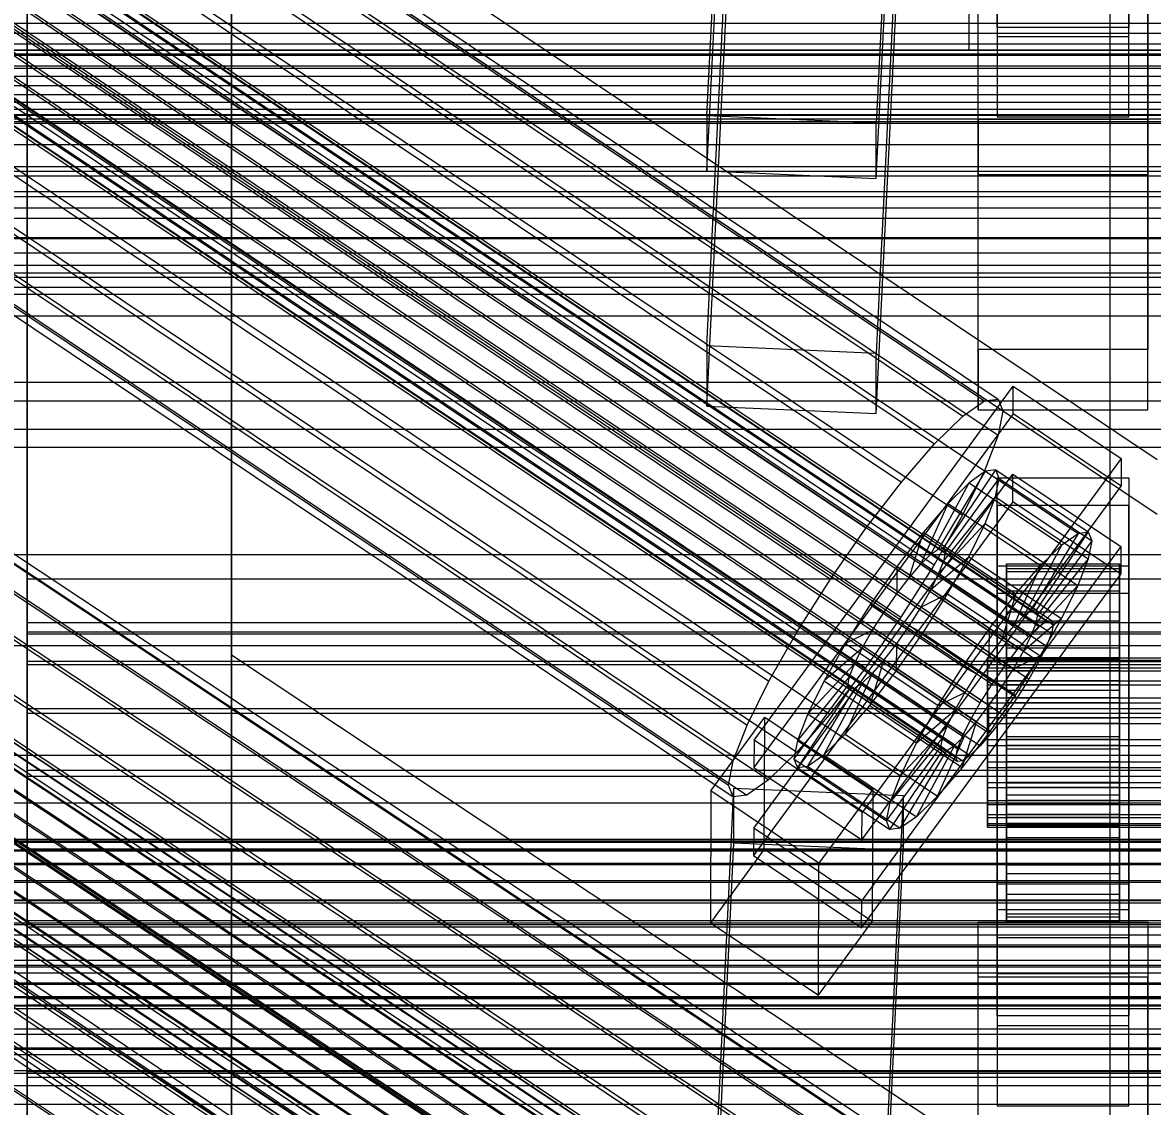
# Model space of a CAD drawing. Header units: millimetres. Extents: x -191664 to 191490, y -197311 to 10263.
# Drawn here: x -250.5 to -130.5, y -29162.2 to -29047.1 of the extents above; entities that cross this region are included whole.
import ezdxf

# ---------------------------------------------------------------- set-up
doc = ezdxf.new("R2010")
doc.units = ezdxf.units.MM
for name, color, linetype, lineweight in [('COTAS_USUARIO', 1, 'Continuous', 0), ('frontal_adapter-mix', 7, 'Continuous', 0), ('frontal_C01', 7, 'Continuous', 0), ('frontal_C02', 7, 'Continuous', 0), ('frontal_C03', 7, 'Continuous', 0), ('frontal_mezcladora', 7, 'Continuous', 0), ('frontal_secador', 7, 'Continuous', 0)]:
    doc.layers.add(name, color=color, linetype=linetype, lineweight=lineweight)
doc.dimstyles.new('PLANTA_100', dxfattribs={"dimtxt": 250, "dimasz": 150, "dimexe": 150, "dimexo": 80, "dimgap": 100, "dimtad": 1, "dimtih": 1, "dimtoh": 1, "dimdec": 1, "dimdsep": 46, "dimcen": 0.09, "dimclrd": 1, "dimclre": 1, "dimclrt": 1, "dimadec": 0, "dimazin": 0, "dimtfac": 1, "dimtdec": 4, "dimtofl": 0, "dimtmove": 0, "dimatfit": 3, "dimfxl": 1, "dimtolj": 1, "dimtzin": 0, "dimarcsym": 0})

# ---------------------------------------------------------------- blocks, each defined once
blk = doc.blocks.new('*D106')
at = {"layer": 'COTAS_USUARIO', "color": 1, "lineweight": -2, "transparency": 16777216}
for p, q in [((-1180, -29182.75), (-1180, -29032.75)), ((-60, -29332.75), (-1330, -29332.75)), ((-60, -29700), (-1330, -29700)), ((-1180, -29850), (-1180, -30000))]:
    blk.add_line(p, q, dxfattribs=at)
at = {"layer": 'COTAS_USUARIO', "color": 1, "transparency": 16777216}
for points in [[(-1205, -29182.75), (-1155, -29182.75), (-1180, -29332.75)], [(-1205, -29850), (-1155, -29850), (-1180, -29700)]]:
    blk.add_solid(points, dxfattribs=at)
at = {"layer": 'Defpoints', "color": 0, "transparency": 16777216}
for p in [(-1180, -29332.75), (20, -29332.75), (20, -29700)]:
    blk.add_point(p, dxfattribs=at)
blk = doc.blocks.new('*D109')
at = {"layer": 'COTAS_USUARIO', "color": 1, "lineweight": -2, "transparency": 16777216}
for p, q in [((-80, -28700), (-1350, -28700)), ((-1200, -31850), (-1200, -28850)), ((-80, -32000), (-1350, -32000))]:
    blk.add_line(p, q, dxfattribs=at)
at = {"layer": 'COTAS_USUARIO', "color": 1, "transparency": 16777216}
for points in [[(-1225, -28850), (-1175, -28850), (-1200, -28700)], [(-1225, -31850), (-1175, -31850), (-1200, -32000)]]:
    blk.add_solid(points, dxfattribs=at)
at = {"layer": 'Defpoints', "color": 0, "transparency": 16777216}
for p in [(-1200, -28700), (0, -28700), (0, -32000)]:
    blk.add_point(p, dxfattribs=at)
blk = doc.blocks.new('*D111')
at = {"layer": 'COTAS_USUARIO', "color": 1, "lineweight": -2, "transparency": 16777216}
for p, q in [((-80, -27700), (-1350, -27700)), ((-1200, -31850), (-1200, -27850)), ((-80, -32000), (-1350, -32000))]:
    blk.add_line(p, q, dxfattribs=at)
at = {"layer": 'COTAS_USUARIO', "color": 1, "transparency": 16777216}
for points in [[(-1225, -27850), (-1175, -27850), (-1200, -27700)], [(-1225, -31850), (-1175, -31850), (-1200, -32000)]]:
    blk.add_solid(points, dxfattribs=at)
at = {"layer": 'Defpoints', "color": 0, "transparency": 16777216}
for p in [(-1200, -27700), (0, -27700), (0, -32000)]:
    blk.add_point(p, dxfattribs=at)
blk = doc.blocks.new('*D121')
at = {"layer": 'COTAS_USUARIO', "color": 1, "lineweight": -2, "transparency": 16777216}
for p, q in [((-80, -29000), (-1350, -29000)), ((-1200, -31850), (-1200, -29150)), ((-80, -32000), (-1350, -32000))]:
    blk.add_line(p, q, dxfattribs=at)
at = {"layer": 'COTAS_USUARIO', "color": 1, "transparency": 16777216}
for points in [[(-1225, -29150), (-1175, -29150), (-1200, -29000)], [(-1225, -31850), (-1175, -31850), (-1200, -32000)]]:
    blk.add_solid(points, dxfattribs=at)
at = {"layer": 'Defpoints', "color": 0, "transparency": 16777216}
for p in [(-1200, -29000), (0, -29000), (0, -32000)]:
    blk.add_point(p, dxfattribs=at)

msp = doc.modelspace()

# ---------------------------------------------------------------- linework, layer by layer
at = {"layer": 'frontal_adapter-mix', "color": 253, "true_color": 0x98adb8}
for p in [(-150, -29000), (150, -29050)]:
    msp.add_line(p, (-150, -29050), dxfattribs=at)
at = {"layer": 'frontal_C01', "color": 251, "true_color": 0x586d65}
for p, q in [((-250, -28680.37), (-250, -31735.76)), ((-250, -31740.5), (-250, -28685.1))]:
    msp.add_line(p, q, dxfattribs=at)
at = {"layer": 'frontal_C01', "color": 139, "true_color": 0x345e4e}
for p, q in [((-228.3, -28923.13), (-228.3, -29114.26)), ((-228.3, -29119.95), (-228.3, -28928.81)), ((-130, -29179.5), (-228.3, -29114.26)), ((-228.3, -29114.26), (-228.3, -29426.45)), ((-228.3, -29114.26), (-228.3, -29119.95)), ((-228.3, -29432.13), (-228.3, -29119.95)), ((-228.3, -29119.95), (-130, -29185.19))]:
    msp.add_line(p, q, dxfattribs=at)
at = {"layer": 'frontal_C01', "color": 139, "true_color": 0x354b57}
for p, q in [((-147, -29003.05), (-147, -29048.53)), ((-133, -29048.53), (-133, -29003.05)), ((-177.81, -29081.41), (-174.94, -29022.59)), ((-156.96, -29023.38), (-159.83, -29082.2)), ((-177.81, -29087.81), (-174.94, -29028.99)), ((-159.83, -29088.6), (-156.96, -29029.78)), ((-147, -29047.59), (-147, -29032.22)), ((-133, -29032.22), (-133, -29047.59)), ((-149, -29081.8), (-149, -29036.71)), ((-131, -29036.71), (-131, -29081.8)), ((-147, -29041.7), (-147, -29057.07)), ((-133, -29057.07), (-133, -29041.7)), ((-149, -29088.2), (-149, -29043.11)), ((-131, -29088.2), (-131, -29043.11)), ((-147, -29045.33), (-147, -29048.53)), ((-133, -29048.53), (-133, -29045.33)), ((-133, -29047.59), (-147, -29047.59)), ((-147, -29047.59), (-147, -29057.07)), ((-133, -29057.07), (-133, -29047.59)), ((-147, -29048.53), (-133, -29048.53)), ((-147, -29057.07), (-133, -29057.07)), ((450, -29062.37), (-450, -29062.37)), ((-450, -29075.18), (450, -29075.18)), ((-425, -29075.92), (425, -29075.92)), ((-159.83, -29082.2), (-177.81, -29081.41)), ((-177.81, -29081.41), (-177.81, -29087.81)), ((-131, -29081.8), (-149, -29081.8)), ((-149, -29081.8), (-149, -29088.2)), ((-131, -29088.2), (-131, -29081.8)), ((-159.83, -29088.6), (-159.83, -29082.2)), ((425, -29087.29), (-425, -29087.29)), ((-177.81, -29087.81), (-159.83, -29088.6)), ((-149, -29088.2), (-131, -29088.2)), ((425, -29092.19), (-425, -29092.19)), ((-425, -29103.56), (425, -29103.56))]:
    msp.add_line(p, q, dxfattribs=at)
at = {"layer": 'frontal_C01', "color": 252, "true_color": 0x83939a}
for p, q in [((-311.15, -29047.13), (311.15, -29047.13)), ((-332.63, -29050.58), (-148.32, -29172.91)), ((-331.18, -29050.57), (-146.87, -29172.9)), ((-311.15, -29050.39), (311.15, -29050.39)), ((-334.94, -29052.02), (-150.63, -29174.36)), ((-330.69, -29052), (-146.38, -29174.33)), ((-311.15, -29053.75), (311.15, -29053.75)), ((-337.95, -29054.81), (-153.64, -29177.14)), ((-331.2, -29054.78), (-146.89, -29177.11)), ((-311.15, -29056.89), (311.15, -29056.89)), ((-341.46, -29058.75), (-157.15, -29181.08)), ((-332.66, -29058.71), (-148.35, -29181.04)), ((-311.15, -29060.02), (311.15, -29060.02)), ((-160.92, -29185.91), (-345.23, -29063.58)), ((-334.98, -29063.52), (-150.67, -29185.86)), ((-311.15, -29062.84), (311.15, -29062.84)), ((-311.15, -29065.53), (311.15, -29065.53)), ((-311.15, -29067.83), (311.15, -29067.83)), ((-349, -29068.95), (-164.69, -29191.28)), ((-338, -29068.9), (-153.69, -29191.23)), ((-311.15, -29069.9), (311.15, -29069.9)), ((-311.15, -29071.52), (311.15, -29071.52)), ((-311.15, -29072.82), (311.15, -29072.82)), ((-352.52, -29074.52), (-168.21, -29196.85)), ((-341.52, -29074.46), (-157.21, -29196.79)), ((-311.15, -29073.66), (311.15, -29073.66)), ((-311.15, -29074.11), (311.15, -29074.11)), ((-355.54, -29079.89), (-171.23, -29202.22)), ((-345.29, -29079.84), (-160.98, -29202.17)), ((-357.86, -29084.71), (-173.55, -29207.04)), ((-349.06, -29084.66), (-164.75, -29207)), ((-359.33, -29088.64), (-175.02, -29210.97)), ((-352.57, -29088.6), (-168.26, -29210.94)), ((-355.58, -29091.39), (-171.28, -29213.72))]:
    msp.add_line(p, q, dxfattribs=at)
at = {"layer": 'frontal_C01', "color": 9, "true_color": 0xbac6cb}
for p, q in [((-440, -29048.18), (440, -29048.18)), ((-440, -29049.33), (440, -29049.33)), ((-440, -29050.53), (440, -29050.53)), ((-440, -29051.64), (440, -29051.64)), ((-440, -29052.75), (440, -29052.75)), ((-440, -29053.75), (440, -29053.75)), ((-440, -29054.7), (440, -29054.7)), ((-440, -29055.52), (440, -29055.52)), ((-356.35, -29054.95), (-142.55, -29196.85)), ((-355.53, -29054.43), (-141.73, -29196.34)), ((-355.02, -29054.43), (-141.22, -29196.34)), ((-354.84, -29054.94), (-141.04, -29196.84)), ((-440, -29056.25), (440, -29056.25)), ((-357.42, -29055.94), (-143.62, -29197.84)), ((-355.02, -29055.92), (-141.22, -29197.83)), ((-440, -29056.82), (440, -29056.82)), ((-440, -29057.28), (440, -29057.28)), ((-440, -29057.58), (440, -29057.58)), ((-440, -29057.74), (440, -29057.74)), ((-358.66, -29057.33), (-144.86, -29199.24)), ((-355.54, -29057.32), (-141.74, -29199.22)), ((-146.2, -29200.94), (-360, -29059.04)), ((-356.36, -29059.02), (-142.56, -29200.93)), ((-361.33, -29060.95), (-147.53, -29202.85)), ((-357.43, -29060.93), (-143.64, -29202.83)), ((-362.58, -29062.92), (-148.78, -29204.82)), ((-358.68, -29062.9), (-144.88, -29204.8)), ((-363.65, -29064.82), (-149.85, -29206.73)), ((-360.02, -29064.8), (-146.22, -29206.71)), ((-364.47, -29066.53), (-150.67, -29208.43)), ((-361.35, -29066.51), (-147.55, -29208.42)), ((-364.99, -29067.92), (-151.19, -29209.82)), ((-362.6, -29067.91), (-148.8, -29209.81)), ((-365.17, -29068.9), (-151.37, -29210.81)), ((-364.99, -29069.41), (-151.2, -29211.32)), ((-364.48, -29069.41), (-150.68, -29211.31)), ((-363.66, -29068.9), (-149.86, -29210.8))]:
    msp.add_line(p, q, dxfattribs=at)
at = {"layer": 'frontal_C02', "color": 252, "true_color": 0x83939a}
for p, q in [((-332.63, -28963.77), (-148.32, -29087.26)), ((-331.18, -28963.58), (-146.87, -29087.06)), ((-334.94, -28965.4), (-150.63, -29088.88)), ((-330.69, -28964.82), (-146.38, -29088.3)), ((-331.2, -28967.42), (-146.89, -29090.9)), ((-337.95, -28968.34), (-153.64, -29091.82)), ((-332.66, -28971.2), (-148.35, -29094.68)), ((-341.46, -28972.39), (-157.15, -29095.88)), ((-334.98, -28975.9), (-150.67, -29099.38)), ((-160.92, -29100.77), (-345.23, -28977.29)), ((-338, -28981.2), (-153.69, -29104.68)), ((-349, -28982.69), (-164.69, -29106.18)), ((-341.52, -28986.74), (-157.21, -29110.22)), ((-352.52, -28988.23), (-168.21, -29111.72)), ((-345.29, -28992.14), (-160.98, -29115.62)), ((-355.54, -28993.53), (-171.23, -29117.01)), ((-349.06, -28997.03), (-164.75, -29120.52)), ((-357.86, -28998.23), (-173.55, -29121.71)), ((-352.57, -29001.09), (-168.26, -29124.57)), ((-359.33, -29002.01), (-175.02, -29125.49)), ((-359.83, -29004.61), (-175.52, -29128.09)), ((-355.58, -29004.03), (-171.28, -29127.51)), ((-359.34, -29005.85), (-175.03, -29129.33)), ((-357.89, -29005.65), (-173.58, -29129.14)), ((-150.63, -29088.88), (-148.32, -29087.26)), ((-148.32, -29087.26), (-146.87, -29087.06)), ((-146.87, -29087.06), (-146.38, -29088.3)), ((-153.64, -29091.82), (-150.63, -29088.88)), ((-146.38, -29088.3), (-146.89, -29090.9)), ((-146.89, -29090.9), (-148.35, -29094.68)), ((-157.15, -29095.88), (-153.64, -29091.82)), ((-332.63, -29094.56), (-148.32, -29218.04)), ((-331.18, -29094.36), (-146.87, -29217.85)), ((-148.35, -29094.68), (-150.67, -29099.38)), ((-334.94, -29096.18), (-150.63, -29219.67)), ((-330.69, -29095.61), (-146.38, -29219.09)), ((-160.92, -29100.77), (-157.15, -29095.88)), ((-331.2, -29098.21), (-146.89, -29221.69)), ((-337.95, -29099.12), (-153.64, -29222.61)), ((-150.67, -29099.38), (-153.69, -29104.68)), ((-164.69, -29106.18), (-160.92, -29100.77)), ((-332.66, -29101.98), (-148.35, -29225.47)), ((-153.69, -29104.68), (-157.21, -29110.22)), ((-168.21, -29111.72), (-164.69, -29106.18)), ((-157.21, -29110.22), (-160.98, -29115.62)), ((-171.23, -29117.01), (-168.21, -29111.72)), ((-160.98, -29115.62), (-164.75, -29120.52)), ((-173.55, -29121.71), (-171.23, -29117.01)), ((-164.75, -29120.52), (-168.26, -29124.57)), ((-175.02, -29125.49), (-173.55, -29121.71)), ((-168.26, -29124.57), (-171.28, -29127.51)), ((-175.52, -29128.09), (-175.02, -29125.49)), ((-171.28, -29127.51), (-173.58, -29129.14)), ((-175.03, -29129.33), (-175.52, -29128.09)), ((-173.58, -29129.14), (-175.03, -29129.33))]:
    msp.add_line(p, q, dxfattribs=at)
at = {"layer": 'frontal_C02', "color": 9, "true_color": 0xbac6cb}
for p, q in [((-356.35, -28967.99), (-142.55, -29111.23)), ((-355.53, -28967.42), (-141.73, -29110.66)), ((-355.02, -28967.35), (-141.22, -29110.59)), ((-354.84, -28967.79), (-141.04, -29111.03)), ((-357.42, -28969.03), (-143.62, -29112.27)), ((-355.02, -28968.71), (-141.22, -29111.95)), ((-355.54, -28970.05), (-141.74, -29113.29)), ((-358.66, -28970.47), (-144.86, -29113.71)), ((-146.2, -29115.45), (-360, -28972.2)), ((-356.36, -28971.71), (-142.56, -29114.95)), ((-357.43, -28973.59), (-143.64, -29116.83)), ((-361.33, -28974.12), (-147.53, -29117.36)), ((-362.58, -28976.08), (-148.78, -29119.32)), ((-358.68, -28975.55), (-144.88, -29118.79)), ((-360.02, -28977.47), (-146.22, -29120.71)), ((-363.65, -28977.96), (-149.85, -29121.2)), ((-364.47, -28979.62), (-150.67, -29122.87)), ((-361.35, -28979.2), (-147.55, -29122.44)), ((-364.99, -28980.96), (-151.19, -29124.2)), ((-362.6, -28980.64), (-148.8, -29123.88)), ((-365.17, -28981.88), (-151.37, -29125.12)), ((-364.99, -28982.32), (-151.2, -29125.57)), ((-364.48, -28982.25), (-150.68, -29125.5)), ((-363.66, -28981.68), (-149.86, -29124.92)), ((-142.55, -29111.23), (-141.73, -29110.66)), ((-141.73, -29110.66), (-141.22, -29110.59)), ((-141.22, -29110.59), (-141.04, -29111.03)), ((-143.62, -29112.27), (-142.55, -29111.23)), ((-141.22, -29111.95), (-141.74, -29113.29)), ((-141.04, -29111.03), (-141.22, -29111.95)), ((-144.86, -29113.71), (-143.62, -29112.27)), ((-146.2, -29115.45), (-144.86, -29113.71)), ((-141.74, -29113.29), (-142.56, -29114.95)), ((-148, -29114.95), (-148, -29114.56)), ((-148, -29114.56), (-148, -29114.79)), ((-148, -29114.56), (148, -29114.56)), ((-148, -29114.79), (-148, -29115.61)), ((-148, -29114.79), (148, -29114.79)), ((-148, -29115.92), (-148, -29114.95)), ((-148, -29114.95), (148, -29114.95)), ((-147.53, -29117.36), (-146.2, -29115.45)), ((-142.56, -29114.95), (-143.64, -29116.83)), ((-148, -29115.61), (-148, -29116.98)), ((-148, -29115.61), (148, -29115.61)), ((-148, -29117.42), (-148, -29115.92)), ((-148, -29115.92), (148, -29115.92)), ((-148.78, -29119.32), (-147.53, -29117.36)), ((-148, -29116.98), (-148, -29118.79)), ((-148, -29116.98), (148, -29116.98)), ((-148, -29119.33), (-148, -29117.42)), ((-148, -29117.42), (148, -29117.42)), ((-143.64, -29116.83), (-144.88, -29118.79)), ((-148, -29118.79), (-148, -29120.93)), ((-148, -29118.79), (148, -29118.79)), ((-144.88, -29118.79), (-146.22, -29120.71)), ((-149.85, -29121.2), (-148.78, -29119.32)), ((-148, -29121.53), (-148, -29119.33)), ((-148, -29119.33), (148, -29119.33)), ((-150.67, -29122.87), (-149.85, -29121.2)), ((-148, -29120.93), (-148, -29123.24)), ((148, -29120.93), (-148, -29120.93)), ((-148, -29123.87), (-148, -29121.53)), ((-148, -29121.53), (148, -29121.53)), ((-146.22, -29120.71), (-147.55, -29122.44)), ((-147.55, -29122.44), (-148.8, -29123.88)), ((-151.19, -29124.2), (-150.67, -29122.87)), ((-148.8, -29123.88), (-149.86, -29124.92)), ((-148, -29123.24), (-148, -29125.58)), ((-148, -29123.24), (148, -29123.24)), ((-148, -29126.19), (-148, -29123.87)), ((-148, -29123.87), (148, -29123.87)), ((-151.37, -29125.12), (-151.19, -29124.2)), ((-151.2, -29125.57), (-151.37, -29125.12)), ((-149.86, -29124.92), (-150.68, -29125.5)), ((-150.68, -29125.5), (-151.2, -29125.57)), ((-148, -29125.58), (-148, -29127.78)), ((-148, -29125.58), (148, -29125.58)), ((-148, -29128.33), (-148, -29126.19)), ((-148, -29126.19), (148, -29126.19)), ((-148, -29127.78), (-148, -29129.7)), ((-148, -29127.78), (148, -29127.78)), ((-148, -29130.14), (-148, -29128.33)), ((-148, -29128.33), (148, -29128.33)), ((-148, -29129.7), (-148, -29131.19)), ((-148, -29129.7), (148, -29129.7)), ((-148, -29131.5), (-148, -29130.14)), ((-148, -29130.14), (148, -29130.14)), ((-148, -29131.19), (-148, -29132.16)), ((-148, -29131.19), (148, -29131.19)), ((-148, -29132.33), (-148, -29131.5)), ((-148, -29131.5), (148, -29131.5)), ((-148, -29132.16), (-148, -29132.55)), ((-148, -29132.16), (148, -29132.16)), ((-148, -29132.55), (-148, -29132.33)), ((-148, -29132.33), (148, -29132.33)), ((-148, -29132.55), (148, -29132.55))]:
    msp.add_line(p, q, dxfattribs=at)
at = {"layer": 'frontal_C02', "color": 251, "true_color": 0x586d65}
for p, q in [((-250, -28976.99), (-250, -31767.54)), ((-250, -31772.31), (-250, -28981.77))]:
    msp.add_line(p, q, dxfattribs=at)
at = {"layer": 'frontal_C02', "color": 139, "true_color": 0x354b57}
for p, q in [((-177.81, -29056.97), (-174.94, -28997.59)), ((-156.96, -28998.39), (-159.83, -29057.76)), ((-177.81, -29062.82), (-174.94, -29003.44)), ((-159.83, -29063.61), (-156.96, -29004.23)), ((-149, -29057.37), (-149, -29011.84)), ((-131, -29011.84), (-131, -29057.37)), ((-149, -29063.21), (-149, -29017.69)), ((-131, -29063.21), (-131, -29017.69)), ((-425, -29051.91), (425, -29051.91)), ((-159.83, -29057.76), (-177.81, -29056.97)), ((-177.81, -29056.97), (-177.81, -29062.82)), ((-159.83, -29063.61), (-159.83, -29057.76)), ((-131, -29057.37), (-149, -29057.37)), ((-149, -29057.37), (-149, -29063.21)), ((-131, -29063.21), (-131, -29057.37)), ((425, -29063.38), (-425, -29063.38)), ((-177.81, -29062.82), (-159.83, -29063.61)), ((-149, -29063.21), (-131, -29063.21)), ((425, -29066.76), (-425, -29066.76)), ((-425, -29078.23), (425, -29078.23)), ((-172.81, -29123.29), (-145.28, -29085.69)), ((-145.29, -29088.62), (-145.28, -29085.69)), ((-145.28, -29085.69), (-133.81, -29093.38)), ((-145.29, -29088.62), (-172.82, -29126.21)), ((-133.82, -29096.3), (-145.29, -29088.62)), ((-133.81, -29093.38), (-161.34, -29130.97)), ((-133.81, -29093.38), (-133.82, -29096.3)), ((-172.85, -29132.64), (-145.32, -29095.05)), ((-145.33, -29097.97), (-145.32, -29095.05)), ((-145.32, -29095.05), (-133.85, -29102.73)), ((-161.35, -29133.89), (-133.82, -29096.3)), ((-147, -29098.35), (-147, -29095.42)), ((-147, -29095.42), (-133, -29095.42)), ((-147, -29141.33), (-147, -29095.42)), ((-133, -29095.42), (-133, -29098.35)), ((-133, -29095.42), (-133, -29141.33)), ((-145.33, -29097.97), (-172.86, -29135.56)), ((-133, -29098.35), (-147, -29098.35)), ((-147, -29098.35), (-147, -29144.25)), ((-133.86, -29105.65), (-145.33, -29097.97)), ((-133, -29144.25), (-133, -29098.35)), ((-133.85, -29102.73), (-161.38, -29140.32)), ((-133.85, -29102.73), (-133.86, -29105.65)), ((-147, -29107.7), (-147, -29104.78)), ((-147, -29104.78), (-133, -29104.78)), ((-147, -29150.68), (-147, -29104.78)), ((-133, -29104.78), (-133, -29107.7)), ((-133, -29104.78), (-133, -29150.68)), ((-161.39, -29143.24), (-133.86, -29105.65)), ((-133, -29107.7), (-147, -29107.7)), ((-147, -29107.7), (-147, -29153.6)), ((-133, -29153.6), (-133, -29107.7)), ((-450, -29113.24), (450, -29113.24)), ((-177.39, -29128.67), (-171.66, -29120.84)), ((-171.72, -29134.87), (-171.66, -29120.84)), ((-171.66, -29120.84), (-160.19, -29128.53)), ((-172.81, -29123.29), (-172.82, -29126.21)), ((-161.34, -29130.97), (-172.81, -29123.29)), ((450, -29124.93), (-450, -29124.93)), ((-172.82, -29126.21), (-161.35, -29133.89)), ((-177.81, -29187.76), (-174.94, -29128.38)), ((-177.39, -29128.67), (-177.45, -29142.7)), ((-165.93, -29136.36), (-177.39, -29128.67)), ((-174.94, -29134.23), (-174.94, -29128.38)), ((-174.94, -29128.38), (-156.96, -29129.17)), ((-160.19, -29128.53), (-165.93, -29136.36)), ((-160.19, -29128.53), (-160.25, -29142.56)), ((-156.96, -29129.17), (-159.83, -29188.55)), ((-156.96, -29129.17), (-156.96, -29135.02)), ((-161.35, -29133.89), (-161.34, -29130.97)), ((-172.85, -29132.64), (-172.86, -29135.56)), ((-161.38, -29140.32), (-172.85, -29132.64)), ((-177.81, -29193.6), (-174.94, -29134.23)), ((-156.96, -29135.02), (-174.94, -29134.23)), ((-171.72, -29134.87), (-177.45, -29142.7)), ((-172.86, -29135.56), (-161.39, -29143.24)), ((-160.25, -29142.56), (-171.72, -29134.87)), ((-159.83, -29194.4), (-156.96, -29135.02)), ((-165.98, -29150.39), (-165.93, -29136.36)), ((-147, -29152.57), (-147, -29138.54)), ((-147, -29138.54), (-133, -29138.54)), ((-147, -29148.1), (-147, -29138.54)), ((-133, -29138.54), (-133, -29152.57)), ((-133, -29138.54), (-133, -29148.1)), ((-161.39, -29143.24), (-161.38, -29140.32)), ((-133, -29141.33), (-147, -29141.33)), ((-147, -29141.33), (-147, -29144.25)), ((-133, -29144.25), (-133, -29141.33)), ((-177.45, -29142.7), (-165.98, -29150.39)), ((-165.98, -29150.39), (-160.25, -29142.56)), ((-149, -29148.47), (-149, -29142.63)), ((-149, -29142.63), (-131, -29142.63)), ((-149, -29188.15), (-149, -29142.63)), ((-131, -29142.63), (-131, -29148.47)), ((-131, -29142.63), (-131, -29188.15)), ((-147, -29144.25), (-133, -29144.25)), ((450, -29146.71), (-450, -29146.71)), ((-131, -29148.47), (-149, -29148.47)), ((-149, -29194), (-149, -29148.47)), ((-133, -29148.1), (-147, -29148.1)), ((-147, -29148.1), (-147, -29162.13)), ((-133, -29162.13), (-133, -29148.1)), ((-131, -29194), (-131, -29148.47)), ((-133, -29150.68), (-147, -29150.68)), ((-147, -29150.68), (-147, -29153.6)), ((-133, -29153.6), (-133, -29150.68)), ((-133, -29152.57), (-147, -29152.57)), ((-147, -29152.57), (-147, -29162.13)), ((-133, -29162.13), (-133, -29152.57)), ((-147, -29153.6), (-133, -29153.6)), ((-450, -29158.4), (450, -29158.4)), ((-147, -29162.13), (-133, -29162.13))]:
    msp.add_line(p, q, dxfattribs=at)
at = {"layer": 'frontal_C02', "color": 139, "true_color": 0x345e4e}
for p, q in [((-130, -29093.52), (-228.3, -29027.67)), ((-228.3, -29027.67), (-228.3, -29158.45)), ((-228.3, -29164.19), (-228.3, -29033.41)), ((-228.3, -29033.41), (-130, -29099.27)), ((-130, -29224.31), (-228.3, -29158.45)), ((-228.3, -29158.45), (-228.3, -29332.83)), ((-228.3, -29158.45), (-228.3, -29164.19))]:
    msp.add_line(p, q, dxfattribs=at)
at = {"layer": 'frontal_C02', "color": 155, "true_color": 0x617580}
for p, q in [((-153.2, -29102.97), (-148.23, -29094.73)), ((-152.69, -29102.9), (-147.14, -29094.58)), ((-148.23, -29094.73), (-149.95, -29095.94)), ((-147.14, -29094.58), (-148.23, -29094.73)), ((-148.23, -29094.73), (-138.4, -29101.32)), ((-147.14, -29094.58), (-137.31, -29101.17)), ((-146.78, -29095.51), (-147.14, -29094.58)), ((-154.02, -29103.55), (-149.95, -29095.94)), ((-152.51, -29103.34), (-146.78, -29095.51)), ((-149.95, -29095.94), (-152.21, -29098.14)), ((-149.95, -29095.94), (-140.12, -29102.53)), ((-147.15, -29097.46), (-146.78, -29095.51)), ((-146.78, -29095.51), (-136.95, -29102.1)), ((-152.69, -29104.27), (-147.15, -29097.46)), ((-148.25, -29100.28), (-147.15, -29097.46)), ((-147.15, -29097.46), (-137.32, -29104.04)), ((-155.08, -29104.59), (-152.21, -29098.14)), ((-152.21, -29098.14), (-154.83, -29101.18)), ((-152.21, -29098.14), (-142.38, -29104.73)), ((-154.83, -29101.18), (-157.65, -29104.84)), ((-156.33, -29106.03), (-154.83, -29101.18)), ((-154.83, -29101.18), (-145, -29107.76)), ((-153.21, -29105.6), (-148.25, -29100.28)), ((-149.99, -29103.8), (-148.25, -29100.28)), ((-148.25, -29100.28), (-138.42, -29106.87)), ((-137.31, -29101.17), (-142.86, -29109.49)), ((-138.4, -29101.32), (-137.31, -29101.17)), ((-137.31, -29101.17), (-136.95, -29102.1)), ((-138.4, -29101.32), (-143.37, -29109.56)), ((-136.95, -29102.1), (-142.68, -29109.93)), ((-140.12, -29102.53), (-138.4, -29101.32)), ((-136.95, -29102.1), (-137.32, -29104.04)), ((-155.08, -29104.59), (-154.02, -29103.55)), ((-154.02, -29103.55), (-153.2, -29102.97)), ((-144.19, -29110.13), (-154.02, -29103.55)), ((-153.2, -29102.97), (-152.69, -29102.9)), ((-143.37, -29109.56), (-153.2, -29102.97)), ((-142.86, -29109.49), (-152.69, -29102.9)), ((-152.69, -29102.9), (-152.51, -29103.34)), ((-152.51, -29103.34), (-152.69, -29104.27)), ((-142.68, -29109.93), (-152.51, -29103.34)), ((-140.12, -29102.53), (-144.19, -29110.13)), ((-142.38, -29104.73), (-140.12, -29102.53)), ((-156.33, -29106.03), (-155.08, -29104.59)), ((-145.26, -29111.18), (-155.08, -29104.59)), ((-154.03, -29107.27), (-149.99, -29103.8)), ((-152.69, -29104.27), (-153.21, -29105.6)), ((-142.86, -29110.85), (-152.69, -29104.27)), ((-152.25, -29107.76), (-149.99, -29103.8)), ((-149.99, -29103.8), (-140.16, -29110.38)), ((-146, -29114.56), (-146, -29104.57)), ((-146, -29104.57), (-146, -29105.04)), ((-146, -29104.57), (-134, -29104.57)), ((-146, -29105.39), (-146, -29104.57)), ((-142.38, -29104.73), (-145.26, -29111.18)), ((-145, -29107.76), (-142.38, -29104.73)), ((-137.32, -29104.04), (-142.86, -29110.85)), ((-137.32, -29104.04), (-138.42, -29106.87)), ((-134, -29105.04), (-134, -29104.57)), ((-134, -29104.57), (-134, -29114.56)), ((-134, -29104.57), (-134, -29105.39)), ((-157.65, -29104.84), (-160.47, -29108.88)), ((-157.65, -29104.84), (-157.66, -29107.76)), ((-147.82, -29111.43), (-157.65, -29104.84)), ((-153.21, -29105.6), (-154.03, -29107.27)), ((-143.38, -29112.19), (-153.21, -29105.6)), ((-146, -29114.79), (-146, -29105.04)), ((-146, -29105.04), (-146, -29106.78)), ((-146, -29105.04), (-134, -29105.04)), ((-146, -29114.95), (-146, -29105.39)), ((-146, -29105.39), (-134, -29105.39)), ((-146, -29107.44), (-146, -29105.39)), ((-134, -29106.78), (-134, -29105.04)), ((-134, -29105.04), (-134, -29114.79)), ((-134, -29105.39), (-134, -29114.95)), ((-134, -29105.39), (-134, -29107.44)), ((-157.66, -29107.76), (-156.33, -29106.03)), ((-146.5, -29112.61), (-156.33, -29106.03)), ((-146, -29115.61), (-146, -29106.78)), ((-146, -29106.78), (-146, -29109.66)), ((-146, -29106.78), (-134, -29106.78)), ((-138.42, -29106.87), (-143.38, -29112.19)), ((-138.42, -29106.87), (-140.16, -29110.38)), ((-134, -29109.66), (-134, -29106.78)), ((-134, -29106.78), (-134, -29115.61)), ((-159, -29109.68), (-157.66, -29107.76)), ((-157.66, -29107.76), (-147.83, -29114.35)), ((-154.03, -29107.27), (-155.1, -29109.15)), ((-155.1, -29109.15), (-152.25, -29107.76)), ((-154.88, -29111.91), (-152.25, -29107.76)), ((-144.2, -29113.85), (-154.03, -29107.27)), ((-152.25, -29107.76), (-142.42, -29114.35)), ((-147.82, -29111.43), (-145, -29107.76)), ((-145, -29107.76), (-146.5, -29112.61)), ((-146, -29115.92), (-146, -29107.44)), ((-146, -29107.44), (-134, -29107.44)), ((-146, -29110.6), (-146, -29107.44)), ((-134, -29107.44), (-134, -29115.92)), ((-134, -29107.44), (-134, -29110.6)), ((-160.47, -29108.88), (-163.1, -29113.02)), ((-159, -29109.68), (-160.47, -29108.88)), ((-160.47, -29108.88), (-150.64, -29115.47)), ((-155.1, -29109.15), (-156.35, -29111.11)), ((-145.27, -29115.73), (-155.1, -29109.15)), ((-143.37, -29109.56), (-144.19, -29110.13)), ((-142.86, -29109.49), (-143.37, -29109.56)), ((-142.68, -29109.93), (-142.86, -29109.49)), ((-160.25, -29111.64), (-159, -29109.68)), ((-149.17, -29116.26), (-159, -29109.68)), ((-146, -29116.98), (-146, -29109.66)), ((-146, -29109.66), (-146, -29113.49)), ((-146, -29109.66), (-134, -29109.66)), ((-146, -29117.42), (-146, -29110.6)), ((-146, -29110.6), (-134, -29110.6)), ((-146, -29114.63), (-146, -29110.6)), ((-144.19, -29110.13), (-145.26, -29111.18)), ((-140.16, -29110.38), (-144.2, -29113.85)), ((-142.86, -29110.85), (-142.68, -29109.93)), ((-140.16, -29110.38), (-142.42, -29114.35)), ((-134, -29113.49), (-134, -29109.66)), ((-134, -29109.66), (-134, -29116.98)), ((-134, -29110.6), (-134, -29117.42)), ((-134, -29110.6), (-134, -29114.63)), ((-160.25, -29111.64), (-163.1, -29113.02)), ((-161.32, -29113.52), (-160.25, -29111.64)), ((-150.42, -29118.23), (-160.25, -29111.64)), ((-157.7, -29115.95), (-154.88, -29111.91)), ((-156.35, -29111.11), (-157.69, -29113.02)), ((-156.35, -29111.11), (-154.88, -29111.91)), ((-146.52, -29117.7), (-156.35, -29111.11)), ((-154.88, -29111.91), (-145.05, -29118.49)), ((-150.64, -29115.47), (-147.82, -29111.43)), ((-147.83, -29114.35), (-147.82, -29111.43)), ((-145.26, -29111.18), (-146.5, -29112.61)), ((-143.38, -29112.19), (-142.86, -29110.85)), ((-163.1, -29113.02), (-165.37, -29116.99)), ((-163.1, -29113.02), (-153.27, -29119.61)), ((-157.69, -29113.02), (-159.02, -29114.76)), ((-157.69, -29113.02), (-157.7, -29115.95)), ((-147.86, -29119.61), (-157.69, -29113.02)), ((-146.5, -29112.61), (-147.83, -29114.35)), ((-144.2, -29113.85), (-143.38, -29112.19)), ((-161.32, -29113.52), (-165.37, -29116.99)), ((-162.14, -29115.18), (-161.32, -29113.52)), ((-151.49, -29120.1), (-161.32, -29113.52)), ((-147.83, -29114.35), (-149.17, -29116.26)), ((-146, -29118.79), (-146, -29113.49)), ((-146, -29113.49), (-146, -29118)), ((-146, -29113.49), (-134, -29113.49)), ((-145.27, -29115.73), (-144.2, -29113.85)), ((-142.42, -29114.35), (-145.27, -29115.73)), ((-142.42, -29114.35), (-145.05, -29118.49)), ((-134, -29118), (-134, -29113.49)), ((-134, -29113.49), (-134, -29118.79)), ((-162.14, -29115.18), (-167.1, -29120.5)), ((-162.66, -29116.52), (-162.14, -29115.18)), ((-152.31, -29121.77), (-162.14, -29115.18)), ((-159.02, -29114.76), (-160.52, -29119.61)), ((-159.02, -29114.76), (-160.27, -29116.2)), ((-149.19, -29121.34), (-159.02, -29114.76)), ((-153.27, -29119.61), (-150.64, -29115.47)), ((-150.64, -29115.47), (-149.17, -29116.26)), ((-146, -29114.79), (-146, -29114.56)), ((-134, -29114.56), (-146, -29114.56)), ((-146, -29114.56), (-146, -29114.95)), ((-146, -29119.33), (-146, -29114.63)), ((-146, -29114.63), (-134, -29114.63)), ((-146, -29119.28), (-146, -29114.63)), ((-146, -29115.61), (-146, -29114.79)), ((-134, -29114.79), (-146, -29114.79)), ((-134, -29114.95), (-146, -29114.95)), ((-146, -29114.95), (-146, -29115.92)), ((-134, -29114.56), (-134, -29114.79)), ((-134, -29114.95), (-134, -29114.56)), ((-134, -29114.63), (-134, -29119.33)), ((-134, -29114.63), (-134, -29119.28)), ((-134, -29114.79), (-134, -29115.61)), ((-134, -29115.92), (-134, -29114.95)), ((-162.66, -29116.52), (-168.2, -29123.33)), ((-160.27, -29116.2), (-163.14, -29122.64)), ((-162.84, -29117.44), (-162.66, -29116.52)), ((-152.83, -29123.11), (-162.66, -29116.52)), ((-160.27, -29116.2), (-161.33, -29117.24)), ((-160.52, -29119.61), (-157.7, -29115.95)), ((-150.44, -29122.78), (-160.27, -29116.2)), ((-157.7, -29115.95), (-147.87, -29122.53)), ((-149.17, -29116.26), (-150.42, -29118.23)), ((-146.52, -29117.7), (-145.27, -29115.73)), ((-146, -29116.98), (-146, -29115.61)), ((-134, -29115.61), (-146, -29115.61)), ((-134, -29115.92), (-146, -29115.92)), ((-146, -29115.92), (-146, -29117.42)), ((-134, -29115.61), (-134, -29116.98)), ((-134, -29117.42), (-134, -29115.92)), ((-162.84, -29117.44), (-168.57, -29125.27)), ((-162.66, -29117.88), (-168.21, -29126.2)), ((-162.15, -29117.81), (-167.12, -29126.06)), ((-165.37, -29116.99), (-167.1, -29120.5)), ((-161.33, -29117.24), (-165.4, -29124.84)), ((-165.37, -29116.99), (-155.54, -29123.57)), ((-162.66, -29117.88), (-162.84, -29117.44)), ((-153.01, -29124.03), (-162.84, -29117.44)), ((-162.15, -29117.81), (-162.66, -29117.88)), ((-152.83, -29124.47), (-162.66, -29117.88)), ((-161.33, -29117.24), (-162.15, -29117.81)), ((-152.32, -29124.4), (-162.15, -29117.81)), ((-151.5, -29123.82), (-161.33, -29117.24)), ((-147.86, -29119.61), (-146.52, -29117.7)), ((-145.05, -29118.49), (-146.52, -29117.7)), ((-146, -29118.79), (-146, -29116.98)), ((-134, -29116.98), (-146, -29116.98)), ((-134, -29117.42), (-146, -29117.42)), ((-146, -29117.42), (-146, -29119.33)), ((-134, -29116.98), (-134, -29118.79)), ((-134, -29119.33), (-134, -29117.42)), ((-153.27, -29119.61), (-150.42, -29118.23)), ((-150.42, -29118.23), (-151.49, -29120.1)), ((-145.05, -29118.49), (-147.87, -29122.53)), ((-146, -29118), (-146, -29120.93)), ((-134, -29118), (-146, -29118)), ((-146, -29118), (-146, -29122.9)), ((-146, -29120.93), (-146, -29118.79)), ((-134, -29118.79), (-146, -29118.79)), ((-134, -29120.93), (-134, -29118)), ((-134, -29122.9), (-134, -29118)), ((-134, -29118.79), (-134, -29120.93)), ((-163.14, -29122.64), (-160.52, -29119.61)), ((-160.52, -29119.61), (-150.69, -29126.19)), ((-155.54, -29123.57), (-153.27, -29119.61)), ((-155.54, -29123.57), (-151.49, -29120.1)), ((-151.49, -29120.1), (-152.31, -29121.77)), ((-149.19, -29121.34), (-147.86, -29119.61)), ((-147.87, -29122.53), (-147.86, -29119.61)), ((-146, -29121.53), (-146, -29119.28)), ((-146, -29119.28), (-134, -29119.28)), ((-146, -29124.22), (-146, -29119.28)), ((-134, -29119.33), (-146, -29119.33)), ((-146, -29119.33), (-146, -29121.53)), ((-134, -29119.28), (-134, -29121.53)), ((-134, -29119.28), (-134, -29124.22)), ((-134, -29121.53), (-134, -29119.33)), ((-167.1, -29120.5), (-168.2, -29123.33)), ((-167.1, -29120.5), (-157.27, -29127.09)), ((-150.69, -29126.19), (-149.19, -29121.34)), ((-150.44, -29122.78), (-149.19, -29121.34)), ((-146, -29120.93), (-134, -29120.93)), ((-146, -29123.24), (-146, -29120.93)), ((-134, -29121.53), (-146, -29121.53)), ((-146, -29121.53), (-146, -29123.87)), ((-134, -29120.93), (-134, -29123.24)), ((-134, -29123.87), (-134, -29121.53)), ((-165.4, -29124.84), (-163.14, -29122.64)), ((-163.14, -29122.64), (-153.31, -29129.23)), ((-157.27, -29127.09), (-152.31, -29121.77)), ((-153.31, -29129.23), (-150.44, -29122.78)), ((-152.31, -29121.77), (-152.83, -29123.11)), ((-151.5, -29123.82), (-150.44, -29122.78)), ((-147.87, -29122.53), (-150.69, -29126.19)), ((-168.2, -29123.33), (-168.57, -29125.27)), ((-168.2, -29123.33), (-158.37, -29129.91)), ((-158.37, -29129.91), (-152.83, -29123.11)), ((-157.27, -29127.09), (-155.54, -29123.57)), ((-155.57, -29131.43), (-151.5, -29123.82)), ((-152.83, -29123.11), (-153.01, -29124.03)), ((-152.32, -29124.4), (-151.5, -29123.82)), ((-146, -29123.24), (-146, -29122.9)), ((-146, -29122.9), (-146, -29127.83)), ((-146, -29122.9), (-134, -29122.9)), ((-146, -29125.58), (-146, -29123.24)), ((-134, -29123.24), (-146, -29123.24)), ((-146, -29123.87), (-146, -29124.22)), ((-134, -29123.87), (-146, -29123.87)), ((-146, -29123.87), (-146, -29126.19)), ((-134, -29127.83), (-134, -29122.9)), ((-134, -29122.9), (-134, -29123.24)), ((-134, -29123.24), (-134, -29125.58)), ((-134, -29124.22), (-134, -29123.87)), ((-134, -29126.19), (-134, -29123.87)), ((-167.12, -29126.06), (-165.4, -29124.84)), ((-165.4, -29124.84), (-155.57, -29131.43)), ((-158.74, -29131.86), (-153.01, -29124.03)), ((-158.38, -29132.79), (-152.83, -29124.47)), ((-157.29, -29132.64), (-152.32, -29124.4)), ((-153.01, -29124.03), (-152.83, -29124.47)), ((-152.83, -29124.47), (-152.32, -29124.4)), ((-146, -29124.22), (-134, -29124.22)), ((-146, -29129.11), (-146, -29124.22)), ((-134, -29124.22), (-134, -29129.11)), ((-168.57, -29125.27), (-168.21, -29126.2)), ((-168.57, -29125.27), (-158.74, -29131.86)), ((-168.21, -29126.2), (-167.12, -29126.06)), ((-168.21, -29126.2), (-158.38, -29132.79)), ((-167.12, -29126.06), (-157.29, -29132.64)), ((-150.69, -29126.19), (-153.31, -29129.23)), ((-146, -29127.78), (-146, -29125.58)), ((-146, -29125.58), (-146, -29127.83)), ((-134, -29125.58), (-146, -29125.58)), ((-146, -29126.19), (-146, -29129.11)), ((-134, -29126.19), (-146, -29126.19)), ((-146, -29126.19), (-146, -29128.33)), ((-134, -29127.83), (-134, -29125.58)), ((-134, -29125.58), (-134, -29127.78)), ((-134, -29129.11), (-134, -29126.19)), ((-134, -29128.33), (-134, -29126.19)), ((-158.37, -29129.91), (-157.27, -29127.09)), ((-146, -29129.7), (-146, -29127.78)), ((-146, -29127.78), (-146, -29132.48)), ((-134, -29127.78), (-146, -29127.78)), ((-146, -29127.83), (-146, -29132.48)), ((-146, -29127.83), (-134, -29127.83)), ((-146, -29128.33), (-146, -29133.62)), ((-134, -29128.33), (-146, -29128.33)), ((-146, -29128.33), (-146, -29130.14)), ((-134, -29132.48), (-134, -29127.78)), ((-134, -29127.78), (-134, -29129.7)), ((-134, -29132.48), (-134, -29127.83)), ((-134, -29133.62), (-134, -29128.33)), ((-134, -29130.14), (-134, -29128.33)), ((-158.74, -29131.86), (-158.37, -29129.91)), ((-153.31, -29129.23), (-155.57, -29131.43)), ((-146, -29129.11), (-134, -29129.11)), ((-146, -29133.62), (-146, -29129.11)), ((-146, -29131.19), (-146, -29129.7)), ((-146, -29129.7), (-146, -29136.52)), ((-134, -29129.7), (-146, -29129.7)), ((-134, -29129.11), (-134, -29133.62)), ((-134, -29136.52), (-134, -29129.7)), ((-134, -29129.7), (-134, -29131.19)), ((-146, -29130.14), (-146, -29137.45)), ((-134, -29130.14), (-146, -29130.14)), ((-146, -29130.14), (-146, -29131.5)), ((-146, -29132.16), (-146, -29131.19)), ((-146, -29131.19), (-146, -29139.67)), ((-134, -29131.19), (-146, -29131.19)), ((-134, -29137.45), (-134, -29130.14)), ((-134, -29131.5), (-134, -29130.14)), ((-134, -29139.67), (-134, -29131.19)), ((-134, -29131.19), (-134, -29132.16)), ((-158.38, -29132.79), (-158.74, -29131.86)), ((-155.57, -29131.43), (-157.29, -29132.64)), ((-146, -29131.5), (-146, -29140.33)), ((-134, -29131.5), (-146, -29131.5)), ((-146, -29131.5), (-146, -29132.33)), ((-146, -29132.55), (-146, -29132.16)), ((-146, -29132.16), (-146, -29141.73)), ((-134, -29132.16), (-146, -29132.16)), ((-146, -29132.33), (-146, -29142.07)), ((-134, -29132.33), (-146, -29132.33)), ((-146, -29132.33), (-146, -29132.55)), ((-134, -29140.33), (-134, -29131.5)), ((-134, -29132.33), (-134, -29131.5)), ((-134, -29141.73), (-134, -29132.16)), ((-134, -29132.16), (-134, -29132.55)), ((-134, -29142.07), (-134, -29132.33)), ((-134, -29132.55), (-134, -29132.33)), ((-157.29, -29132.64), (-158.38, -29132.79)), ((-146, -29132.48), (-146, -29136.52)), ((-146, -29132.48), (-134, -29132.48)), ((-146, -29132.55), (-146, -29142.55)), ((-134, -29132.55), (-146, -29132.55)), ((-134, -29136.52), (-134, -29132.48)), ((-134, -29142.55), (-134, -29132.55)), ((-146, -29133.62), (-134, -29133.62)), ((-146, -29137.45), (-146, -29133.62)), ((-134, -29133.62), (-134, -29137.45)), ((-146, -29136.52), (-146, -29139.67)), ((-146, -29136.52), (-134, -29136.52)), ((-134, -29139.67), (-134, -29136.52)), ((-146, -29137.45), (-134, -29137.45)), ((-146, -29140.33), (-146, -29137.45)), ((-134, -29137.45), (-134, -29140.33)), ((-146, -29139.67), (-146, -29141.73)), ((-146, -29139.67), (-134, -29139.67)), ((-146, -29140.33), (-134, -29140.33)), ((-146, -29142.07), (-146, -29140.33)), ((-134, -29141.73), (-134, -29139.67)), ((-134, -29140.33), (-134, -29142.07)), ((-146, -29141.73), (-146, -29142.55)), ((-146, -29141.73), (-134, -29141.73)), ((-134, -29142.55), (-134, -29141.73)), ((-146, -29142.07), (-134, -29142.07)), ((-146, -29142.55), (-146, -29142.07)), ((-146, -29142.55), (-134, -29142.55)), ((-134, -29142.07), (-134, -29142.55))]:
    msp.add_line(p, q, dxfattribs=at)
at = {"layer": 'frontal_C03', "color": 251, "true_color": 0x586d65}
for p, q in [((-250, -28596.31), (-250, -31246.31)), ((-250, -31251.12), (-250, -28601.12))]:
    msp.add_line(p, q, dxfattribs=at)
at = {"layer": 'frontal_C03', "color": 139, "true_color": 0x345e4e}
for p, q in [((-250, -29106.2), (-250, -28842.28)), ((-250, -29111.98), (-250, -28848.05)), ((-250, -29370.12), (-250, -29106.2)), ((0, -29106.2), (-250, -29106.2)), ((-250, -29106.2), (-250, -29111.98)), ((-250, -29375.9), (-250, -29111.98)), ((-250, -29111.98), (0, -29111.98))]:
    msp.add_line(p, q, dxfattribs=at)
at = {"layer": 'frontal_C03', "color": 139, "true_color": 0x354b57}
for p, q in [((430, -29085.29), (-430, -29085.29)), ((430, -29090.29), (-430, -29090.29)), ((430, -29140.29), (-430, -29140.29)), ((430, -29145.29), (-430, -29145.29))]:
    msp.add_line(p, q, dxfattribs=at)
at = {"layer": 'frontal_C03', "color": 252, "true_color": 0x83939a}
for p, q in [((-250, -29111.98), (-250, -29110.8)), ((-250, -29110.8), (-250, -29111.8)), ((-250, -29110.8), (250, -29110.8)), ((-250, -29111.8), (-250, -29114.91)), ((-250, -29111.8), (250, -29111.8)), ((-250, -29115.26), (-250, -29111.98)), ((-250, -29111.98), (250, -29111.98)), ((-250, -29114.91), (-250, -29119.92)), ((-250, -29114.91), (250, -29114.91)), ((-250, -29120.41), (-250, -29115.26)), ((-250, -29115.26), (250, -29115.26)), ((-250, -29119.92), (-250, -29126.49)), ((-250, -29119.92), (250, -29119.92)), ((-250, -29127.1), (-250, -29120.41)), ((-250, -29120.41), (250, -29120.41)), ((-250, -29126.49), (-250, -29134.18)), ((-250, -29126.49), (250, -29126.49)), ((-250, -29134.85), (-250, -29127.1)), ((-250, -29127.1), (250, -29127.1)), ((-250, -29134.18), (-250, -29142.45)), ((250, -29134.18), (-250, -29134.18)), ((-250, -29143.14), (-250, -29134.85)), ((-250, -29134.85), (250, -29134.85)), ((-250, -29142.45), (-250, -29150.74)), ((-250, -29142.45), (250, -29142.45)), ((-250, -29151.41), (-250, -29143.14)), ((-250, -29143.14), (250, -29143.14)), ((-250, -29150.74), (-250, -29158.49)), ((-250, -29150.74), (250, -29150.74)), ((-250, -29159.1), (-250, -29151.41)), ((-250, -29151.41), (250, -29151.41)), ((-250, -29158.49), (-250, -29165.17)), ((-250, -29158.49), (250, -29158.49)), ((-250, -29165.67), (-250, -29159.1)), ((-250, -29159.1), (250, -29159.1))]:
    msp.add_line(p, q, dxfattribs=at)
at = {"layer": 'frontal_C03', "color": 9, "true_color": 0xbac6cb}
for p, q in [((-268, -29133.8), (268, -29133.8)), ((-268, -29134.08), (268, -29134.08)), ((-268, -29134.13), (268, -29134.13)), ((-268, -29134.95), (268, -29134.95)), ((-268, -29135.05), (268, -29135.05)), ((-268, -29136.36), (268, -29136.36)), ((-268, -29136.5), (268, -29136.5)), ((-268, -29138.21), (268, -29138.21)), ((-268, -29138.38), (268, -29138.38)), ((268, -29140.37), (-268, -29140.37)), ((-268, -29140.56), (268, -29140.56)), ((-268, -29142.7), (268, -29142.7)), ((-268, -29142.89), (268, -29142.89)), ((-268, -29145.03), (268, -29145.03)), ((-268, -29145.22), (268, -29145.22)), ((-268, -29147.21), (268, -29147.21)), ((-268, -29147.38), (268, -29147.38)), ((-268, -29149.09), (268, -29149.09)), ((-268, -29149.23), (268, -29149.23)), ((-268, -29150.54), (268, -29150.54)), ((-268, -29150.64), (268, -29150.64)), ((-268, -29151.46), (268, -29151.46)), ((-268, -29151.51), (268, -29151.51)), ((-268, -29151.79), (268, -29151.79))]:
    msp.add_line(p, q, dxfattribs=at)
at = {"layer": 'frontal_mezcladora', "color": 252, "true_color": 0x8b8c91}
msp.add_line((575, -29050), (-575, -29050), dxfattribs=at)
at = {"layer": 'frontal_mezcladora', "color": 250, "true_color": 0x33393d}
msp.add_line((-275, -29050), (275, -29050), dxfattribs=at)
at = {"layer": 'frontal_mezcladora', "color": 254, "true_color": 0xdce0df}
msp.add_line((-575, -29070), (575, -29070), dxfattribs=at)
at = {"layer": 'frontal_secador', "color": 142, "true_color": 0x159eb4}
msp.add_line((-135, -29295), (-135, -29005), dxfattribs=at)
at = {"layer": 'frontal_secador', "color": 9, "true_color": 0xb8c6c1}
msp.add_line((-1375, -29065), (1375, -29065), dxfattribs=at)
at = {"layer": 'frontal_secador', "color": 253, "true_color": 0xa8b3b5}
for p, q in [((1250, -29130), (-1250, -29130)), ((-1250, -29134), (1250, -29134)), ((1250, -29144), (-1250, -29144)), ((-1250, -29148), (1250, -29148)), ((1250, -29160), (-1250, -29160))]:
    msp.add_line(p, q, dxfattribs=at)
at = {"layer": 'frontal_secador', "color": 253, "true_color": 0xa4b0b5}
for p, q in [((1250, -29154), (-1250, -29154)), ((1250, -29154.55), (-1250, -29154.55)), ((1250, -29156.14), (-1250, -29156.14)), ((1250, -29156.71), (-1250, -29156.71)), ((1250, -29158.69), (-1250, -29158.69)), ((1320, -29162), (-1320, -29162)), ((1250, -29162), (-1250, -29162))]:
    msp.add_line(p, q, dxfattribs=at)
at = {"layer": 'frontal_secador', "color": 254, "true_color": 0xd2d7cc}
msp.add_line((1250, -29156), (-1250, -29156), dxfattribs=at)

# ---------------------------------------------------------------- dimensions: what is measured, and where the dimension line sits
at = {"layer": 'COTAS_USUARIO'}
for p1, p2, picture, middle in [((0, -32000), (0, -27700), '*D111', (-1200, -29850)), ((0, -32000), (0, -28700), '*D109', (-1200, -30350)), ((0, -32000), (0, -29000), '*D121', (-1200, -30500)), ((20, -29700), (20, -29332.75), '*D106', (-1180, -29516.375))]:
    dim = msp.add_aligned_dim(p1=p1, p2=p2, distance=1200, dimstyle='PLANTA_100', dxfattribs=at)
    dim.commit()
    dim.dimension.update_dxf_attribs({"geometry": picture, "text_midpoint": middle})

doc.saveas('drawing.dxf')
